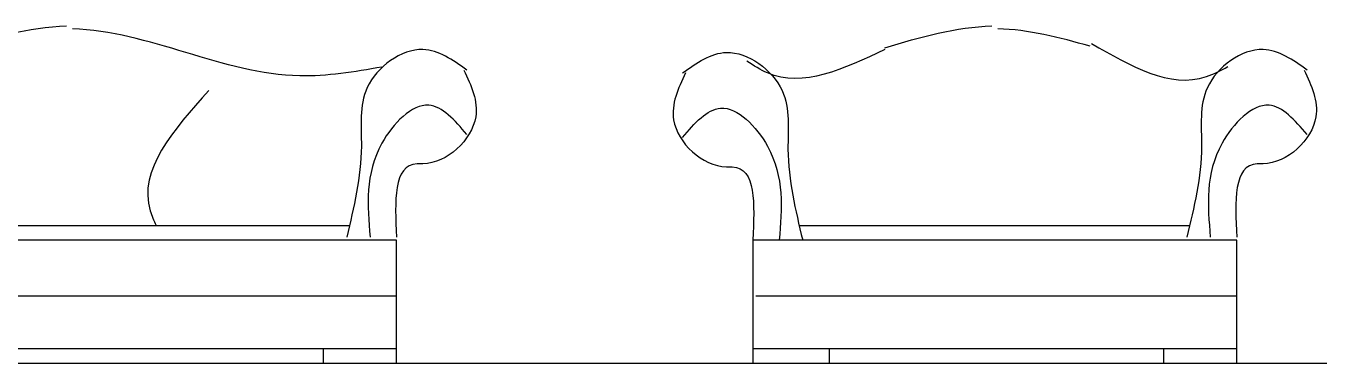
# Model space of a CAD drawing. Header units: inches. Extents: x 6 to 48.5, y 12.5 to 37.3.
# Drawn here: x 17.376 to 21.323, y 29.181 to 30.21 of the extents above; entities that cross this region are included whole.
import ezdxf

# ---------------------------------------------------------------- set-up
doc = ezdxf.new("R2010")
doc.units = ezdxf.units.IN
doc.header["$MEASUREMENT"] = 0
doc.layers.add('1', color=1, linetype='Continuous')
doc.layers.add('4', color=4, linetype='Continuous')

msp = doc.modelspace()

# ---------------------------------------------------------------- linework, layer by layer
at = {"layer": '1'}
msp.add_line((6.3075, 29.1814), (26.6337, 29.1814), dxfattribs=at)
at = {"layer": '4'}
for p, q in [((16.6634, 29.6014), (18.364, 29.6014)), ((19.7376, 29.6014), (20.928, 29.6014)), ((18.5071, 29.5568), (16.5202, 29.5568)), ((18.5072, 29.1814), (18.5071, 29.5568)), ((19.5944, 29.5568), (19.5944, 29.1814)), ((21.0712, 29.5568), (19.5944, 29.5568)), ((21.0712, 29.1814), (21.0712, 29.5568)), ((16.5292, 29.387), (18.5071, 29.387)), ((19.6034, 29.387), (21.0712, 29.387)), ((16.5202, 29.2261), (18.5072, 29.2261)), ((18.2834, 29.2261), (18.2834, 29.1814)), ((19.5944, 29.2261), (21.0712, 29.2261)), ((19.8271, 29.2261), (19.8271, 29.1814)), ((20.8474, 29.2261), (20.8474, 29.1814))]:
    msp.add_line(p, q, dxfattribs=at)
for points, knots in [([(16.556, 30.0929), (16.6397, 30.0786), (16.958, 30.0242), (17.2691, 30.2032), (17.5003, 30.2097)], [0, 0, 0, 0, 30.581325, 116.295057, 116.295057, 116.295057, 116.295057]), ([(18.4624, 30.084), (18.3787, 30.0697), (18.0604, 30.0152), (17.7493, 30.1943), (17.5182, 30.2008)], [0, 0, 0, 0, 30.581325, 116.295057, 116.295057, 116.295057, 116.295057]), ([(17.9344, 30.0125), (17.8262, 29.8916), (17.705, 29.7562), (17.7664, 29.6164), (17.7735, 29.6014)], [0, 0, 0, 0, 49.47859, 55.381904, 55.381904, 55.381904, 55.381904])]:
    msp.add_open_spline(points, degree=3, knots=knots, dxfattribs=at)
for points in [[(19.9972, 30.1432), (20.1061, 30.1756), (20.2148, 30.2067), (20.3239, 30.2097)], [(20.6237, 30.1475), (20.5298, 30.1747), (20.4359, 30.1981), (20.3418, 30.2008)]]:
    msp.add_open_spline(points, degree=3, dxfattribs=at)
for points in [[(20.6277, 30.1561), (20.9786, 30.0551), (21.044, 30.0855)], [(19.9972, 30.1376), (19.6392, 30.0661), (19.5765, 30.1019)], [(18.713, 30.0751), (18.7488, 29.9321), (18.5877, 29.7891), (18.5698, 29.7891), (18.5072, 29.5657)], [(21.2771, 30.0751), (21.3129, 29.9321), (21.1517, 29.7891), (21.1338, 29.7891), (21.0712, 29.5657)], [(19.3886, 30.0661), (19.3528, 29.9231), (19.5139, 29.7802), (19.5318, 29.7802), (19.5944, 29.5568)], [(18.722, 29.8785), (18.6056, 29.9678), (18.4624, 29.8517), (18.4266, 29.5657)], [(19.3796, 29.8695), (19.496, 29.9589), (19.6392, 29.8427), (19.675, 29.5568)], [(21.286, 29.8785), (21.1697, 29.9678), (21.0264, 29.8517), (20.9906, 29.5657)]]:
    msp.add_spline(points, degree=3, dxfattribs=at)
for points, start_tangent in [([(18.722, 30.0751), (18.5877, 30.1376), (18.4177, 30.0214), (18.3998, 29.8427), (18.355, 29.5657)], (-0.225193, 0.974314)), ([(19.3796, 30.0661), (19.5139, 30.1287), (19.6839, 30.0125), (19.7018, 29.8338), (19.7466, 29.5568)], (0.225193, 0.974314)), ([(21.286, 30.0751), (21.1517, 30.1376), (20.9817, 30.0214), (20.9638, 29.8427), (20.919, 29.5657)], (-0.225193, 0.974314))]:
    msp.add_spline(points, degree=3, dxfattribs=dict(at, start_tangent=start_tangent))

doc.saveas('drawing.dxf')
